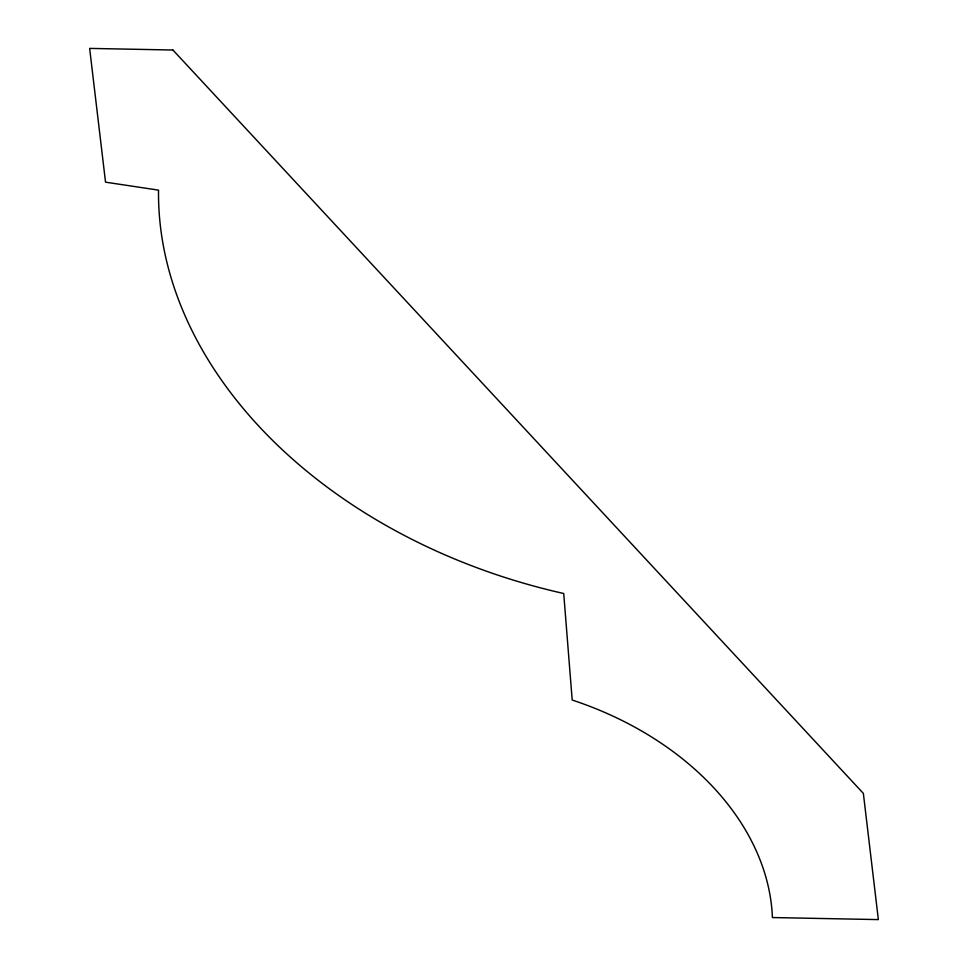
<?xml version="1.0" encoding="UTF-8"?>
<svg xmlns="http://www.w3.org/2000/svg" width="968" height="968" viewBox="0 0 968 968"><rect width="100%" height="100%" fill="white"/><g stroke="black" fill="none" stroke-linecap="round" stroke-linejoin="round"><path stroke-width="1.45" d="M172.921 50.021L89.637 48.4L105.536 182.166L158.534 190.139A498.738 367.707 11 0 0 563.715 593.505L572.197 700.033A292.07 215.344 11 0 1 772.416 917.543L878.363 919.6L863.359 793.397L172.921 50.021"/></g></svg>
